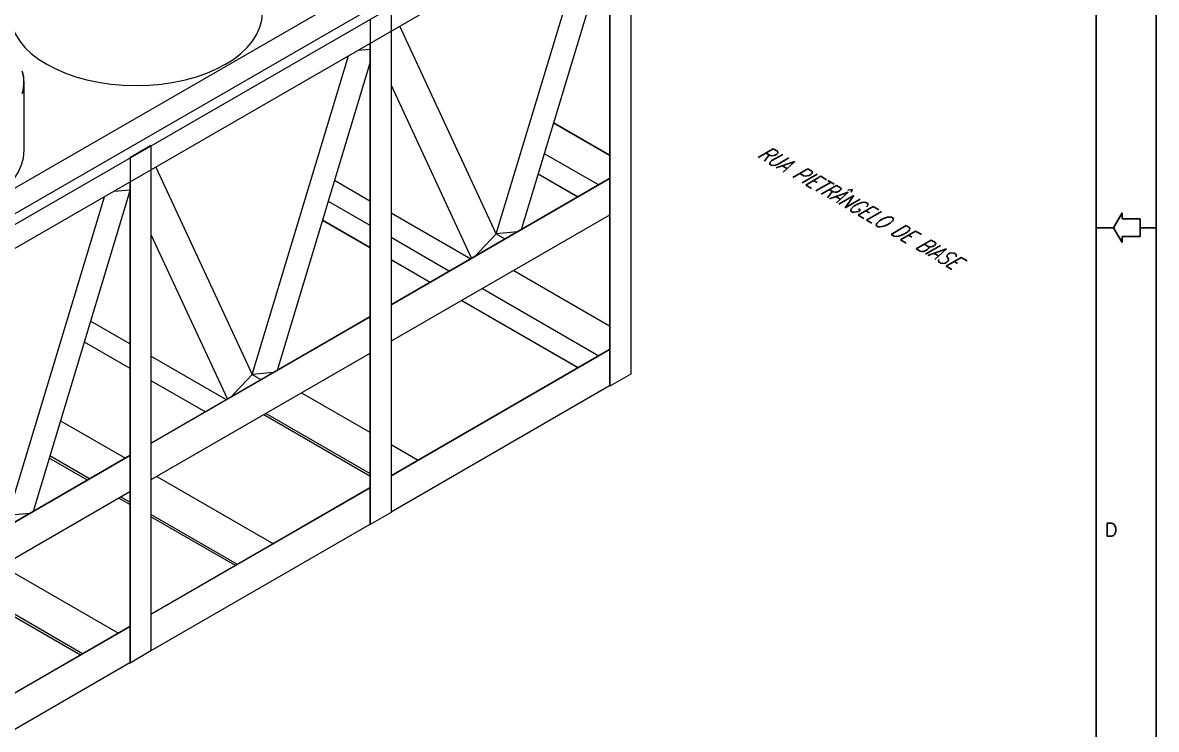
# Model space of a CAD drawing. Header units: millimetres. Extents: x -312439 to 477422, y -331570 to 212570.
# Drawn here: x 370537 to 379942, y 95056 to 100919 of the extents above; entities that cross this region are included whole.
import ezdxf

# ---------------------------------------------------------------- set-up
doc = ezdxf.new("R2010")
doc.units = ezdxf.units.MM
doc.layers.add('ARCONDTEXTO', color=4, linetype='Continuous')
doc.layers.add('FORMATO A1', color=1, linetype='Continuous')
doc.styles.add('ROMANS', font='romans.shx', dxfattribs={"height": 187.5})

# ---------------------------------------------------------------- blocks, each defined once
blk = doc.blocks.new('A$C2D342850')
at = {"layer": 'FORMATO A1', "color": 1, "linetype": 'Continuous'}
for p, q in [((84100, -59400), (84100, 0)), ((83533.6, -29142), (83390.3, -29390.1)), ((83533.6, -29242), (83533.6, -29142)), ((83833.6, -29242), (83533.6, -29242)), ((83833.6, -29241.8), (83833.6, -29538.3)), ((83100, -29390), (83390.3, -29390)), ((83533.6, -29638.3), (83390.3, -29390.1)), ((83833.6, -29390), (84100, -29390)), ((83533.6, -29538.3), (83533.6, -29638.3)), ((83833.6, -29538.3), (83533.6, -29538.3)), ((83283.79, -34293.44), (83283.79, -34510))]:
    blk.add_line(p, q, dxfattribs=at)
at = {"layer": 'FORMATO A1', "color": 2, "linetype": 'Continuous'}
blk.add_line((83100, -1000), (83100, -58400), dxfattribs=at)
at = {"layer": 'FORMATO A1', "color": 1, "linetype": 'Continuous'}
blk.add_lwpolyline([(83283.79, -34293.44), (83355.98, -34293.44), (83386.92, -34303.75), (83407.54, -34324.37), (83417.85, -34345), (83428.17, -34375.94), (83428.17, -34427.5), (83417.85, -34458.44), (83407.54, -34479.06), (83386.92, -34499.69), (83355.98, -34510), (83283.79, -34510)], dxfattribs=at)

msp = doc.modelspace()

# ---------------------------------------------------------------- linework, layer by layer
at = {"color": 3, "linetype": 'Continuous', "lineweight": 0, "extrusion": (-1.11022e-16, 0.816497, 0.57735)}
for p, q in [((375321.607, 102345.696), (367180.33, 97645.327)), ((375503.473, 102238.696), (367363.927, 97539.327)), ((359295.396, 92792.959), (375581.415, 102195.696)), ((375581.415, 102195.696), (375581.415, 98003.881)), ((375408.21, 102095.696), (375408.21, 97903.881)), ((375581.415, 101995.696), (367440.138, 97295.327)), ((375406.478, 101894.696), (375406.478, 97904.881)), ((374465.947, 99168.323), (375264.755, 101812.872)), ((375406.478, 101631.969), (374672.277, 99201.307)), ((373592.718, 101047.521), (373592.718, 96855.707)), ((373419.513, 100947.521), (373419.513, 96755.707)), ((374465.947, 99168.323), (373667.14, 100890.489)), ((373417.781, 100746.521), (373417.781, 96756.707)), ((372441.123, 97999.291), (373239.931, 100643.839)), ((373319.828, 100689.968), (373417.781, 100697.983)), ((373417.781, 100582.541), (372647.452, 98032.274)), ((370548.378, 99860.204), (370548.378, 100423.092)), ((373592.718, 100400.841), (374259.618, 98963.058)), ((374940.227, 100088.388), (375406.478, 99819.198)), ((374940.741, 100090.091), (375406.478, 99821.198)), ((371599.288, 99898.614), (371426.083, 99798.614)), ((371601.02, 99897.614), (371599.288, 99898.614)), ((371601.02, 99897.614), (371601.02, 95705.799)), ((371426.083, 99798.614), (371427.815, 99797.614)), ((371427.815, 99797.614), (371427.815, 95605.799)), ((374863.58, 99834.64), (375316.411, 99573.198)), ((371642.316, 99721.456), (372441.123, 97999.291)), ((373124.426, 99611.351), (373417.781, 99441.982)), ((375406.478, 99625.198), (373592.718, 98578.024)), ((375406.478, 99623.198), (373592.718, 98576.024)), ((374812.139, 99664.34), (375143.206, 99473.198)), ((374812.654, 99666.043), (375144.938, 99474.198)), ((371426.083, 99523.174), (370622.628, 96863.241)), ((371295.004, 99520.935), (371426.083, 99531.661)), ((371426.083, 99596.614), (371426.083, 95606.799)), ((370416.299, 96830.258), (371215.107, 99474.807)), ((373072.279, 99438.714), (373417.781, 99239.239)), ((373592.718, 99340.982), (374253.46, 98959.503)), ((375406.478, 99323.198), (373592.718, 98276.024)), ((373024.392, 99280.179), (373417.781, 99053.056)), ((373024.907, 99281.882), (373417.781, 99055.056)), ((371601.02, 99160.392), (372234.794, 97794.026)), ((373592.718, 99138.239), (374077.879, 98858.131)), ((374289.363, 98980.231), (374465.947, 99168.323)), ((374642.532, 99184.134), (374465.947, 99168.323)), ((374465.947, 99168.323), (374537.779, 99126.851)), ((374531.226, 99119.871), (374537.779, 99126.851)), ((374537.779, 99124.68), (374535.676, 99122.441)), ((374537.779, 99126.851), (374544.332, 99127.438)), ((374539.882, 99124.869), (374537.779, 99124.68)), ((373592.718, 98954.056), (373918.372, 98766.04)), ((373592.718, 98952.056), (373916.64, 98765.04)), ((374609.46, 98863.04), (375406.478, 98402.881)), ((374611.192, 98864.04), (375406.478, 98404.881)), ((374351.385, 98714.04), (375318.143, 98155.881)), ((374178.179, 98614.04), (375144.938, 98055.881)), ((374179.912, 98615.04), (375146.67, 98056.881)), ((373417.781, 98477.024), (371601.02, 97428.116)), ((373417.781, 98475.024), (371601.02, 97426.116)), ((371426.083, 98253.824), (371099.602, 98442.318)), ((371047.455, 98269.682), (371426.083, 98051.081)), ((375406.478, 98206.881), (373592.718, 97159.707)), ((375406.478, 98204.881), (373592.718, 97157.707)), ((373417.781, 98175.024), (371601.02, 97126.116)), ((372228.636, 97790.47), (371601.02, 98152.824)), ((372617.708, 98015.101), (372441.123, 97999.291)), ((375581.415, 98003.881), (375408.21, 97903.881)), ((371601.02, 97950.081), (372053.055, 97689.098)), ((372264.539, 97811.199), (372441.123, 97999.291)), ((372441.123, 97999.291), (372512.955, 97957.819)), ((372506.402, 97950.838), (372512.955, 97957.819)), ((372512.955, 97955.648), (372510.852, 97953.408)), ((372512.955, 97957.819), (372519.508, 97958.405)), ((372515.057, 97955.836), (372512.955, 97955.648)), ((372850.871, 97847.718), (373417.781, 97520.412)), ((375406.478, 97904.881), (373592.718, 96857.707)), ((375408.21, 97903.881), (375406.478, 97904.881)), ((373417.781, 97157.271), (372536.382, 97666.147)), ((373417.781, 97177.271), (372553.702, 97676.147)), ((370850.082, 97616.255), (371388.484, 97305.408)), ((373592.718, 97419.412), (373817.629, 97289.559)), ((371426.083, 97327.116), (370232.282, 96637.875)), ((371426.083, 97325.116), (370232.282, 96635.875)), ((371073.995, 97123.838), (370756.681, 97307.039)), ((371091.316, 97133.838), (370761.825, 97324.069)), ((371650.024, 97154.408), (372616.782, 96596.25)), ((371426.083, 97025.116), (370232.282, 96335.875)), ((371426.083, 96920.56), (371335.535, 96972.838)), ((371426.083, 96940.56), (371352.855, 96982.838)), ((373417.781, 97058.707), (371601.02, 96009.799)), ((373417.781, 97056.707), (371601.02, 96007.799)), ((370592.884, 96846.068), (370416.299, 96830.258)), ((372319.614, 96424.68), (371601.02, 96839.56)), ((372302.293, 96414.68), (371601.02, 96819.56)), ((373592.718, 96855.707), (373419.513, 96755.707)), ((373417.781, 96756.707), (371601.02, 95707.799)), ((373419.513, 96755.707), (373417.781, 96756.707)), ((370363.874, 96411.85), (371330.633, 95853.691)), ((371033.464, 95682.121), (370234.043, 96143.667)), ((371016.144, 95672.121), (370247.371, 96115.972)), ((371426.083, 95908.799), (369583.139, 94844.775)), ((371426.083, 95906.799), (369583.139, 94842.775)), ((371601.02, 95705.799), (371427.815, 95605.799)), ((371426.083, 95606.799), (369583.139, 94542.775)), ((371427.815, 95605.799), (371426.083, 95606.799))]:
    msp.add_line(p, q, dxfattribs=at)
at = {"color": 3, "linetype": 'Continuous', "lineweight": 0}
for centre, major_axis, start_param, end_param in [((371478.144, 101002.511), (-1048.768, 0), 0, 3.14159265), ((369499.609, 100423.092), (-1046.319, 0), 2.9973499, 3.29716571), ((369499.609, 100423.092), (-1048.768, 0), 2.98561554, 3.29783032), ((369499.609, 99860.204), (-1048.768, 0), 0, 3.14159265)]:
    msp.add_ellipse(centre, major_axis=major_axis, ratio=0.57735027, start_param=start_param, end_param=end_param, dxfattribs=at)
at = {"layer": 'FORMATO A1', "color": 1, "linetype": 'Continuous'}
msp.add_line((379942.032, 84212.941, 0), (379942.032, 113912.941, 0), dxfattribs=at)
at = {"layer": 'FORMATO A1', "color": 2, "linetype": 'Continuous'}
msp.add_line((379442.032, 113412.941, 0), (379442.032, 84712.941, 0), dxfattribs=at)

# ---------------------------------------------------------------- block references
at = {"layer": 'FORMATO A1', "xscale": 0.5, "yscale": 0.5, "zscale": 0.5}
msp.add_blockref('A$C2D342850', (337892.032, 113912.941, 0), dxfattribs=at)

# ---------------------------------------------------------------- texts
at = {"layer": 'ARCONDTEXTO', "linetype": 'Continuous', "lineweight": -3, "style": 'ROMANS', "oblique": 30, "width": 0.8}
msp.add_text('RUA PIETRÂNGELO DE BIASE', height=125, rotation=330, dxfattribs=at).set_placement((376624.558, 99807.765))

doc.saveas('drawing.dxf')
